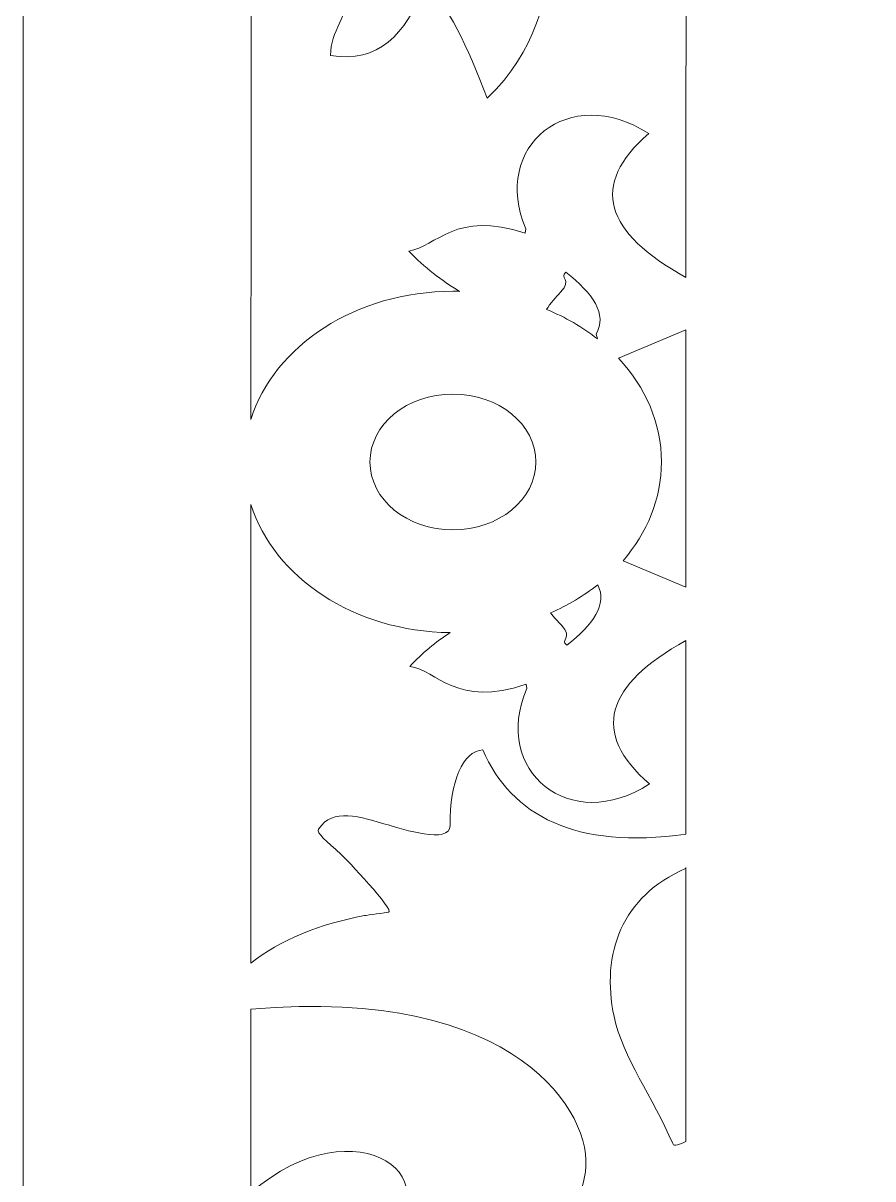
# Model space of a CAD drawing. Header units: centimetres. Extents: x -11.7 to 11.7, y -11.4 to 11.4.
# Drawn here: x 0.345 to 2.472, y 5.597 to 8.489 of the extents above; entities that cross this region are included whole.
import ezdxf

# ---------------------------------------------------------------- set-up
doc = ezdxf.new("R2010")
doc.units = ezdxf.units.CM
doc.header["$MEASUREMENT"] = 0
doc.layers.add('Layer 1', color=7, linetype='Continuous')

msp = doc.modelspace()

# ---------------------------------------------------------------- linework, layer by layer
at = {"layer": 'Layer 1', "lineweight": 9}
for points, knots in [([(0.34511, 11.38151), (0.34511, 11.38151), (11.72662, 11.38151), (11.72662, 11.38151), (11.72662, 11.38151), (11.72662, 11.38151), (11.72662, 11.38151), (11.72662, 11.38151), (11.72662, -11.38151), (11.72662, -11.38151), (11.72662, -11.38151), (11.72662, -11.38151), (11.72662, -11.38151), (11.72662, -11.38151), (0.34511, -11.38151), (0.34511, -11.38151), (0.34511, -11.38151), (0.34511, -11.38151), (0.34511, -11.38151), (0.34511, -11.38151), (0.34511, 11.38151), (0.34511, 11.38151)], [0, 0, 0, 0, 0.1428571, 0.1428571, 0.1428571, 0.2857143, 0.2857143, 0.2857143, 0.4285714, 0.4285714, 0.4285714, 0.5714286, 0.5714286, 0.5714286, 0.7142857, 0.7142857, 0.7142857, 0.8571429, 0.8571429, 0.8571429, 1, 1, 1, 1]), ([(2.00405, 7.85297), (1.80101, 7.96449), (1.76144, 8.08405), (1.91079, 8.21288), (1.91079, 8.21288), (1.91079, 8.21288), (1.91079, 8.21288), (1.71275, 8.34159), (1.51475, 8.18095), (1.60354, 7.97409), (1.60354, 7.97409), (1.60354, 7.97409), (1.60354, 7.97409), (1.60354, 7.97409), (1.60178, 7.96356), (1.60178, 7.96356), (1.60178, 7.96356), (1.60178, 7.96356), (1.60178, 7.96356), (1.42733, 8.02254), (1.37936, 7.92946), (1.31052, 7.91863), (1.31052, 7.91863), (1.31052, 7.91863), (1.31052, 7.91863), (1.35001, 7.87715), (1.39257, 7.84489), (1.43732, 7.81796), (1.43732, 7.81796), (1.43732, 7.81796), (1.43732, 7.81796), (1.43186, 7.81809), (1.42638, 7.81819), (1.42088, 7.81819), (1.42088, 7.81819), (1.42088, 7.81819), (1.42088, 7.81819), (1.1776, 7.81819), (0.97321, 7.68188), (0.91544, 7.49747), (0.91544, 7.49747), (0.91544, 7.49747), (0.91544, 7.49747), (0.91544, 7.93513), (0.91568, 8.37235), (0.91568, 8.81002), (0.91568, 8.81002), (0.91568, 8.81002), (0.91568, 8.81002), (1.06188, 8.82764), (1.19104, 8.94474), (1.27077, 9.12515), (1.27077, 9.12515), (1.27077, 9.12515), (1.27077, 9.12515), (1.31821, 9.2325), (1.47937, 9.14535), (1.42509, 9.02796), (1.42509, 9.02796), (1.42508, 9.02795), (1.42508, 9.02795), (1.40344, 8.98114), (1.27982, 8.90125), (1.20385, 8.85678), (1.20385, 8.85678), (1.20384, 8.85678), (1.20384, 8.85678), (1.02041, 8.74938), (1.15784, 8.75396), (1.15915, 8.56992), (1.15915, 8.56992), (1.15915, 8.56992), (1.15915, 8.56992), (1.15959, 8.50828), (1.11402, 8.46983), (1.11446, 8.40819), (1.11446, 8.40819), (1.11446, 8.40819), (1.11446, 8.40819), (1.23408, 8.38793), (1.30198, 8.46081), (1.34985, 8.5812), (1.34985, 8.5812), (1.34985, 8.5812), (1.34985, 8.5812), (1.40797, 8.54157), (1.45802, 8.42799), (1.50667, 8.30155), (1.50667, 8.30155), (1.50667, 8.30155), (1.50667, 8.30155), (1.63178, 8.42057), (1.64872, 8.54921), (1.69357, 8.7003), (1.69357, 8.7003), (1.69357, 8.7003), (1.69357, 8.7003), (1.83258, 8.63783), (1.88365, 8.74363), (2.00429, 8.76943), (2.00429, 8.76943), (2.00429, 8.76943), (2.00429, 8.76943), (2.00429, 8.46383), (2.00405, 8.15863), (2.00405, 7.85297)], [0, 0, 0, 0, 0.0285714, 0.0285714, 0.0285714, 0.0571429, 0.0571429, 0.0571429, 0.0857143, 0.0857143, 0.0857143, 0.1142857, 0.1142857, 0.1142857, 0.1428571, 0.1428571, 0.1428571, 0.1714286, 0.1714286, 0.1714286, 0.2, 0.2, 0.2, 0.2285714, 0.2285714, 0.2285714, 0.2571429, 0.2571429, 0.2571429, 0.2857143, 0.2857143, 0.2857143, 0.3142857, 0.3142857, 0.3142857, 0.3428571, 0.3428571, 0.3428571, 0.3714286, 0.3714286, 0.3714286, 0.4, 0.4, 0.4, 0.4285714, 0.4285714, 0.4285714, 0.4571429, 0.4571429, 0.4571429, 0.4857143, 0.4857143, 0.4857143, 0.5142857, 0.5142857, 0.5142857, 0.5428571, 0.5428571, 0.5428571, 0.5714286, 0.5714286, 0.5714286, 0.6, 0.6, 0.6, 0.6285714, 0.6285714, 0.6285714, 0.6571429, 0.6571429, 0.6571429, 0.6857143, 0.6857143, 0.6857143, 0.7142857, 0.7142857, 0.7142857, 0.7428571, 0.7428571, 0.7428571, 0.7714286, 0.7714286, 0.7714286, 0.8, 0.8, 0.8, 0.8285714, 0.8285714, 0.8285714, 0.8571429, 0.8571429, 0.8571429, 0.8857143, 0.8857143, 0.8857143, 0.9142857, 0.9142857, 0.9142857, 0.9428571, 0.9428571, 0.9428571, 0.9714286, 0.9714286, 0.9714286, 1, 1, 1, 1]), ([(1.78251, 7.69893), (1.74504, 7.72843), (1.7022, 7.75338), (1.65531, 7.77272), (1.65531, 7.77272), (1.65531, 7.77272), (1.65531, 7.77272), (1.66436, 7.78815), (1.67858, 7.80335), (1.69034, 7.81585), (1.69034, 7.81585), (1.69034, 7.81585), (1.69034, 7.81585), (1.72102, 7.84842), (1.68529, 7.85163), (1.70369, 7.86591), (1.70369, 7.86591), (1.70369, 7.86591), (1.70369, 7.86591), (1.77099, 7.81291), (1.80811, 7.76088), (1.77911, 7.71096), (1.77911, 7.71096), (1.77911, 7.71096), (1.77911, 7.71096), (1.77911, 7.71096), (1.78251, 7.69893), (1.78251, 7.69893)], [0, 0, 0, 0, 0.1111111, 0.1111111, 0.1111111, 0.2222222, 0.2222222, 0.2222222, 0.3333333, 0.3333333, 0.3333333, 0.4444444, 0.4444444, 0.4444444, 0.5555556, 0.5555556, 0.5555556, 0.6666667, 0.6666667, 0.6666667, 0.7777778, 0.7777778, 0.7777778, 0.8888889, 0.8888889, 0.8888889, 1, 1, 1, 1]), ([(2.00405, 7.72176), (2.00405, 7.72176), (2.00405, 7.07738), (2.00405, 7.07738), (2.00405, 7.07738), (2.00405, 7.07738), (2.00405, 7.07738), (2.00405, 7.07738), (1.84656, 7.14398), (1.84656, 7.14398), (1.84656, 7.14398), (1.84656, 7.14398), (1.84656, 7.14398), (1.90707, 7.21372), (1.94265, 7.29898), (1.94265, 7.39104), (1.94265, 7.39104), (1.94265, 7.39104), (1.94265, 7.39104), (1.94265, 7.48861), (1.90266, 7.57852), (1.8354, 7.65044), (1.8354, 7.65044), (1.8354, 7.65044), (1.8354, 7.65044), (1.8354, 7.65044), (2.00405, 7.72176), (2.00405, 7.72176)], [0, 0, 0, 0, 0.1111111, 0.1111111, 0.1111111, 0.2222222, 0.2222222, 0.2222222, 0.3333333, 0.3333333, 0.3333333, 0.4444444, 0.4444444, 0.4444444, 0.5555556, 0.5555556, 0.5555556, 0.6666667, 0.6666667, 0.6666667, 0.7777778, 0.7777778, 0.7777778, 0.8888889, 0.8888889, 0.8888889, 1, 1, 1, 1]), ([(1.62856, 7.39104), (1.62856, 7.48494), (1.53558, 7.56106), (1.42088, 7.56106), (1.42088, 7.56106), (1.42088, 7.56106), (1.42088, 7.56106), (1.30618, 7.56106), (1.2132, 7.48494), (1.2132, 7.39104), (1.2132, 7.39104), (1.2132, 7.39104), (1.2132, 7.39104), (1.2132, 7.29714), (1.30619, 7.22102), (1.42088, 7.22102), (1.42088, 7.22102), (1.42088, 7.22102), (1.42088, 7.22102), (1.53558, 7.22102), (1.62856, 7.29714), (1.62856, 7.39104)], [0, 0, 0, 0, 0.1428571, 0.1428571, 0.1428571, 0.2857143, 0.2857143, 0.2857143, 0.4285714, 0.4285714, 0.4285714, 0.5714286, 0.5714286, 0.5714286, 0.7142857, 0.7142857, 0.7142857, 0.8571429, 0.8571429, 0.8571429, 1, 1, 1, 1]), ([(0.91544, 7.28463), (0.91544, 7.28463), (0.91544, 6.13666), (0.91544, 6.13666), (0.91544, 6.13666), (0.91544, 6.13666), (0.91544, 6.13666), (0.98757, 6.19471), (1.08824, 6.23513), (1.19976, 6.25571), (1.19976, 6.25571), (1.19976, 6.25571), (1.19976, 6.25571), (1.20669, 6.25699), (1.25289, 6.2632), (1.26, 6.26434), (1.26, 6.26434), (1.26, 6.26434), (1.26, 6.26434), (1.27732, 6.26711), (1.14996, 6.40093), (1.14088, 6.40901), (1.14088, 6.40901), (1.14087, 6.40901), (1.14087, 6.40901), (1.10322, 6.44249), (1.0786, 6.46293), (1.08475, 6.47233), (1.08475, 6.47233), (1.08475, 6.47233), (1.08475, 6.47233), (1.12043, 6.5268), (1.18585, 6.50369), (1.2622, 6.48177), (1.2622, 6.48177), (1.2622, 6.48177), (1.2622, 6.48177), (1.29044, 6.47367), (1.41427, 6.43298), (1.41391, 6.48111), (1.41391, 6.48111), (1.4139, 6.48111), (1.4139, 6.48111), (1.41307, 6.5922), (1.44544, 6.66704), (1.49533, 6.67058), (1.49533, 6.67058), (1.49533, 6.67058), (1.49533, 6.67058), (1.56907, 6.50443), (1.72608, 6.4215), (2.00405, 6.45943), (2.00405, 6.45943), (2.00405, 6.45943), (2.00405, 6.45943), (2.00405, 6.45943), (2.00405, 6.94408), (2.00405, 6.94408), (2.00405, 6.94408), (2.00405, 6.94408), (2.00405, 6.94408), (1.80288, 6.83289), (1.76411, 6.71373), (1.91293, 6.58535), (1.91293, 6.58535), (1.91293, 6.58535), (1.91293, 6.58535), (1.71489, 6.45665), (1.51689, 6.61728), (1.60567, 6.82414), (1.60567, 6.82414), (1.60567, 6.82414), (1.60567, 6.82414), (1.60567, 6.82414), (1.60392, 6.83467), (1.60392, 6.83467), (1.60392, 6.83467), (1.60392, 6.83467), (1.60392, 6.83467), (1.42947, 6.77569), (1.3815, 6.86878), (1.31266, 6.8796), (1.31266, 6.8796), (1.31266, 6.8796), (1.31266, 6.8796), (1.34448, 6.91303), (1.3783, 6.94047), (1.41365, 6.96397), (1.41365, 6.96397), (1.41365, 6.96397), (1.41365, 6.96397), (1.17356, 6.96664), (0.97263, 7.10205), (0.91544, 7.28463)], [0, 0, 0, 0, 0.0322581, 0.0322581, 0.0322581, 0.0645161, 0.0645161, 0.0645161, 0.0967742, 0.0967742, 0.0967742, 0.1290323, 0.1290323, 0.1290323, 0.1612903, 0.1612903, 0.1612903, 0.1935484, 0.1935484, 0.1935484, 0.2258065, 0.2258065, 0.2258065, 0.2580645, 0.2580645, 0.2580645, 0.2903226, 0.2903226, 0.2903226, 0.3225806, 0.3225806, 0.3225806, 0.3548387, 0.3548387, 0.3548387, 0.3870968, 0.3870968, 0.3870968, 0.4193548, 0.4193548, 0.4193548, 0.4516129, 0.4516129, 0.4516129, 0.483871, 0.483871, 0.483871, 0.516129, 0.516129, 0.516129, 0.5483871, 0.5483871, 0.5483871, 0.5806452, 0.5806452, 0.5806452, 0.6129032, 0.6129032, 0.6129032, 0.6451613, 0.6451613, 0.6451613, 0.6774194, 0.6774194, 0.6774194, 0.7096774, 0.7096774, 0.7096774, 0.7419355, 0.7419355, 0.7419355, 0.7741935, 0.7741935, 0.7741935, 0.8064516, 0.8064516, 0.8064516, 0.8387097, 0.8387097, 0.8387097, 0.8709677, 0.8709677, 0.8709677, 0.9032258, 0.9032258, 0.9032258, 0.9354839, 0.9354839, 0.9354839, 0.9677419, 0.9677419, 0.9677419, 1, 1, 1, 1]), ([(1.66537, 7.01363), (1.70862, 7.03245), (1.74826, 7.05609), (1.7832, 7.0837), (1.7832, 7.0837), (1.7832, 7.0837), (1.7832, 7.0837), (1.80845, 7.03488), (1.77153, 6.98406), (1.70582, 6.93232), (1.70582, 6.93232), (1.70582, 6.93232), (1.70582, 6.93232), (1.68744, 6.9466), (1.72316, 6.94981), (1.69248, 6.98238), (1.69248, 6.98238), (1.69248, 6.98238), (1.69248, 6.98238), (1.68376, 6.99165), (1.67369, 7.0024), (1.66537, 7.01363)], [0, 0, 0, 0, 0.1428571, 0.1428571, 0.1428571, 0.2857143, 0.2857143, 0.2857143, 0.4285714, 0.4285714, 0.4285714, 0.5714286, 0.5714286, 0.5714286, 0.7142857, 0.7142857, 0.7142857, 0.8571429, 0.8571429, 0.8571429, 1, 1, 1, 1]), ([(2.00405, 6.37653), (2.00405, 6.37653), (2.00405, 5.69025), (2.00405, 5.69025), (2.00405, 5.69025), (2.00405, 5.69024), (2.00405, 5.69024), (1.98868, 5.68481), (1.97498, 5.67585), (1.97096, 5.68515), (1.97096, 5.68515), (1.97096, 5.68515), (1.97096, 5.68515), (1.92128, 5.80036), (1.84607, 5.90125), (1.82429, 6.00313), (1.82429, 6.00313), (1.82429, 6.00313), (1.82429, 6.00313), (1.79047, 6.1613), (1.84416, 6.30454), (2.00318, 6.37377), (2.00318, 6.37377), (2.00318, 6.37377), (2.00318, 6.37377), (2.00318, 6.37377), (2.00405, 6.37653), (2.00405, 6.37653)], [0, 0, 0, 0, 0.1111111, 0.1111111, 0.1111111, 0.2222222, 0.2222222, 0.2222222, 0.3333333, 0.3333333, 0.3333333, 0.4444444, 0.4444444, 0.4444444, 0.5555556, 0.5555556, 0.5555556, 0.6666667, 0.6666667, 0.6666667, 0.7777778, 0.7777778, 0.7777778, 0.8888889, 0.8888889, 0.8888889, 1, 1, 1, 1]), ([(0.91544, 6.0219), (0.91544, 6.0219), (0.91544, 5.56233), (0.91544, 5.56233), (0.91544, 5.56233), (0.91544, 5.56233), (0.91544, 5.56233), (1.17885, 5.79438), (1.45426, 5.58552), (1.21168, 5.43272), (1.21168, 5.43272), (1.21168, 5.43271), (1.21168, 5.43271), (1.4481, 5.24946), (1.71982, 5.38894), (1.75236, 5.61431), (1.75236, 5.61431), (1.75236, 5.61431), (1.75236, 5.61431), (1.77344, 5.76034), (1.58117, 6.0793), (0.91544, 6.0219)], [0, 0, 0, 0, 0.1428571, 0.1428571, 0.1428571, 0.2857143, 0.2857143, 0.2857143, 0.4285714, 0.4285714, 0.4285714, 0.5714286, 0.5714286, 0.5714286, 0.7142857, 0.7142857, 0.7142857, 0.8571429, 0.8571429, 0.8571429, 1, 1, 1, 1])]:
    msp.add_open_spline(points, degree=3, knots=knots, dxfattribs=at)

doc.saveas('drawing.dxf')
